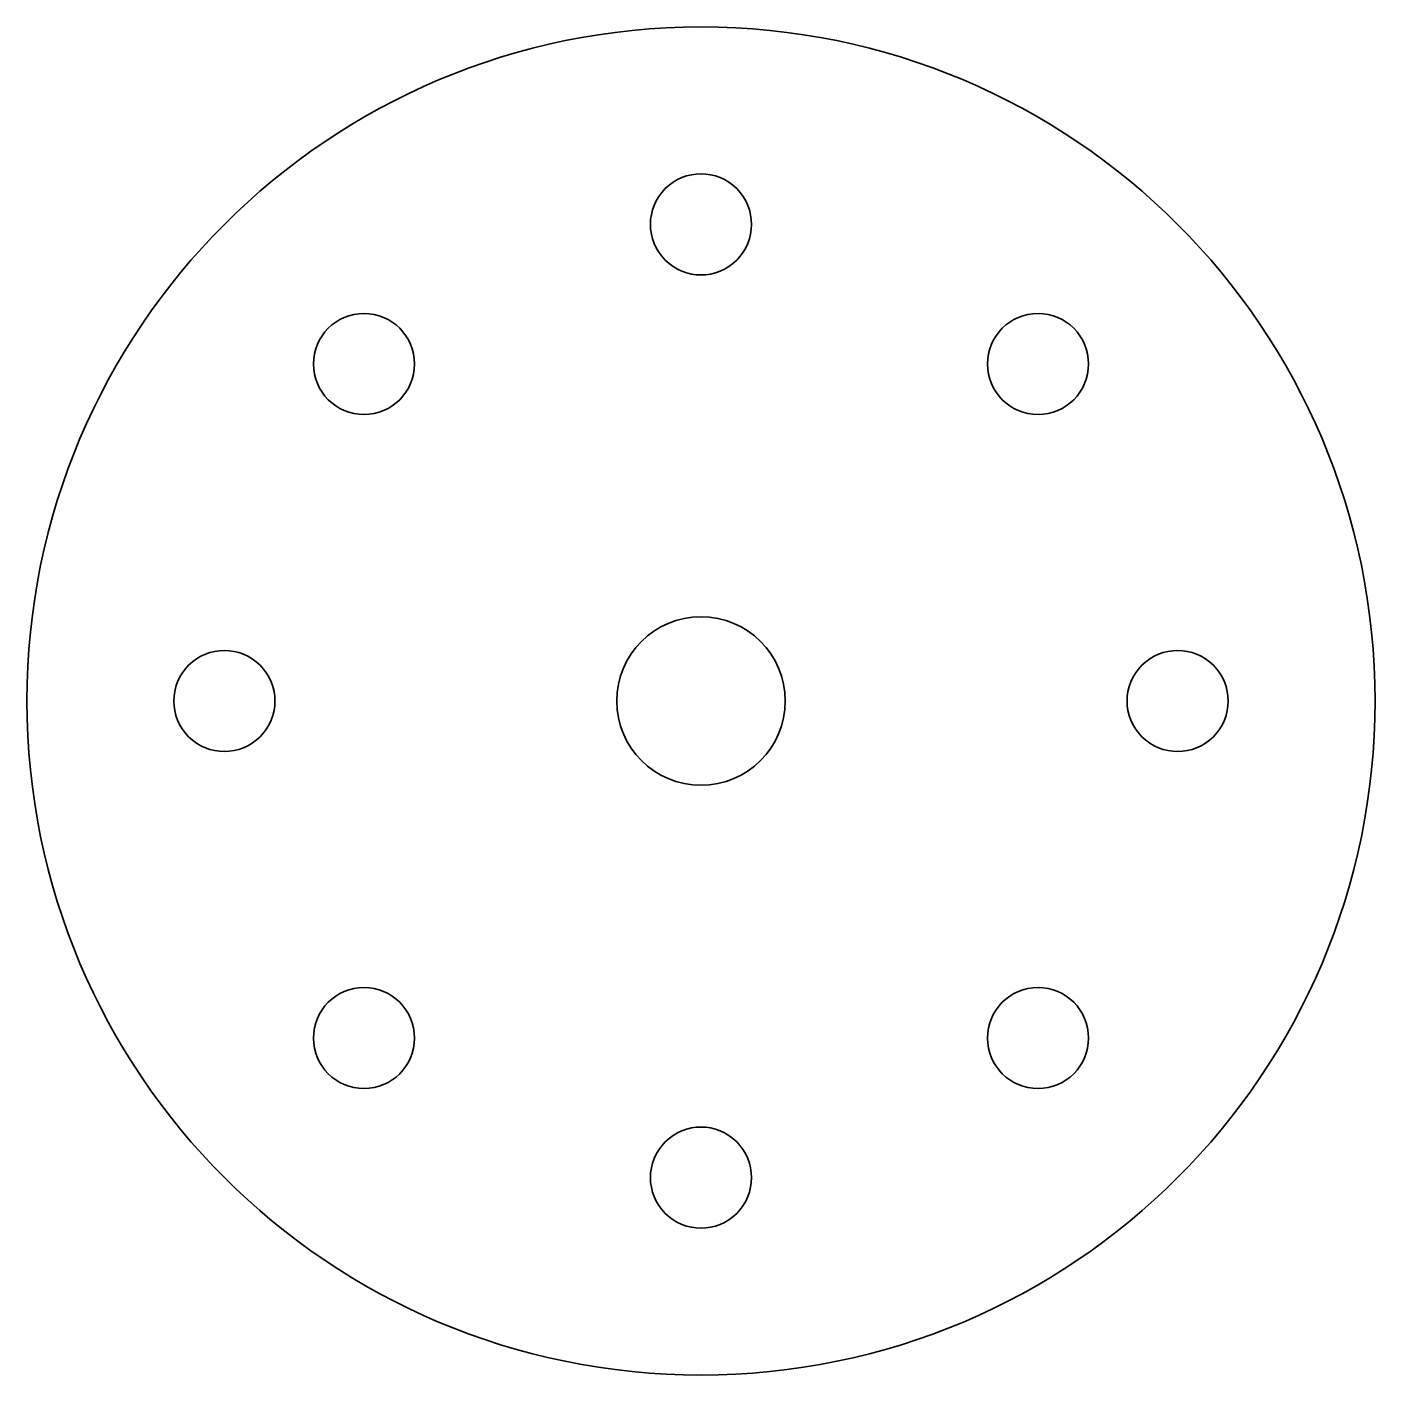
# Model space of a CAD drawing. Header units: inches. Extents: x 280.2 to 320.2, y 44.9 to 84.9.
import ezdxf

# ---------------------------------------------------------------- set-up
doc = ezdxf.new("R2010")
doc.units = ezdxf.units.IN
doc.header["$MEASUREMENT"] = 0
doc.layers.add('Ebene 1', color=7, linetype='Continuous')

# ---------------------------------------------------------------- blocks, each defined once
blk = doc.blocks.new('block 2')
at = {"layer": 'Ebene 1', "color": 179, "lineweight": 35, "true_color": 0x1c1c1b}
for points in [[(301.275, 77.961), (300.689, 77.375), (299.739, 77.375), (299.153, 77.961), (298.567, 78.547), (298.567, 79.497), (299.153, 80.082), (299.739, 80.668), (300.689, 80.668), (301.275, 80.082), (301.86, 79.497), (301.86, 78.547), (301.275, 77.961)], [(291.714, 74.88), (291.714, 74.051), (291.042, 73.38), (290.214, 73.38), (289.385, 73.38), (288.714, 74.051), (288.714, 74.88), (288.714, 75.708), (289.385, 76.38), (290.214, 76.38), (291.042, 76.38), (291.714, 75.708), (291.714, 74.88)], [(311.714, 74.88), (311.714, 74.051), (311.042, 73.38), (310.214, 73.38), (309.385, 73.38), (308.714, 74.051), (308.714, 74.88), (308.714, 75.708), (309.385, 76.38), (310.214, 76.38), (311.042, 76.38), (311.714, 75.708), (311.714, 74.88)], [(287.132, 63.819), (286.547, 63.233), (285.597, 63.233), (285.011, 63.819), (284.425, 64.405), (284.425, 65.354), (285.011, 65.94), (285.597, 66.526), (286.547, 66.526), (287.132, 65.94), (287.718, 65.354), (287.718, 64.405), (287.132, 63.819)], [(315.417, 63.819), (314.831, 63.233), (313.881, 63.233), (313.295, 63.819), (312.71, 64.405), (312.71, 65.354), (313.295, 65.94), (313.881, 66.526), (314.831, 66.526), (315.417, 65.94), (316.002, 65.354), (316.002, 64.405), (315.417, 63.819)], [(291.714, 54.88), (291.714, 54.051), (291.042, 53.38), (290.214, 53.38), (289.385, 53.38), (288.714, 54.051), (288.714, 54.88), (288.714, 55.708), (289.385, 56.38), (290.214, 56.38), (291.042, 56.38), (291.714, 55.708), (291.714, 54.88)], [(311.714, 54.88), (311.714, 54.051), (311.042, 53.38), (310.214, 53.38), (309.385, 53.38), (308.714, 54.051), (308.714, 54.88), (308.714, 55.708), (309.385, 56.38), (310.214, 56.38), (311.042, 56.38), (311.714, 55.708), (311.714, 54.88)], [(301.275, 49.677), (300.689, 49.091), (299.739, 49.091), (299.153, 49.677), (298.567, 50.263), (298.567, 51.212), (299.153, 51.798), (299.739, 52.384), (300.689, 52.384), (301.275, 51.798), (301.86, 51.212), (301.86, 50.263), (301.275, 49.677)]]:
    blk.add_open_spline(points, degree=3, knots=[0, 0, 0, 0, 1, 1, 1, 2, 2, 2, 3, 3, 3, 4, 4, 4, 4], dxfattribs=at)

msp = doc.modelspace()

# ---------------------------------------------------------------- linework, layer by layer
at = {"layer": 'Ebene 1', "color": 179, "lineweight": 35, "true_color": 0x1c1c1b}
for points in [[(320.214, 64.88), (320.214, 53.834), (311.26, 44.88), (300.214, 44.88), (289.168, 44.88), (280.214, 53.834), (280.214, 64.88), (280.214, 75.925), (289.168, 84.88), (300.214, 84.88), (311.26, 84.88), (320.214, 75.925), (320.214, 64.88)], [(302.714, 64.88), (302.714, 63.499), (301.595, 62.38), (300.214, 62.38), (298.833, 62.38), (297.714, 63.499), (297.714, 64.88), (297.714, 66.26), (298.833, 67.38), (300.214, 67.38), (301.595, 67.38), (302.714, 66.26), (302.714, 64.88)]]:
    msp.add_open_spline(points, degree=3, knots=[0, 0, 0, 0, 1, 1, 1, 2, 2, 2, 3, 3, 3, 4, 4, 4, 4], dxfattribs=at)

# ---------------------------------------------------------------- block references
at = {"layer": 'Ebene 1'}
msp.add_blockref('block 2', (0, 0), dxfattribs=at)

doc.saveas('drawing.dxf')
